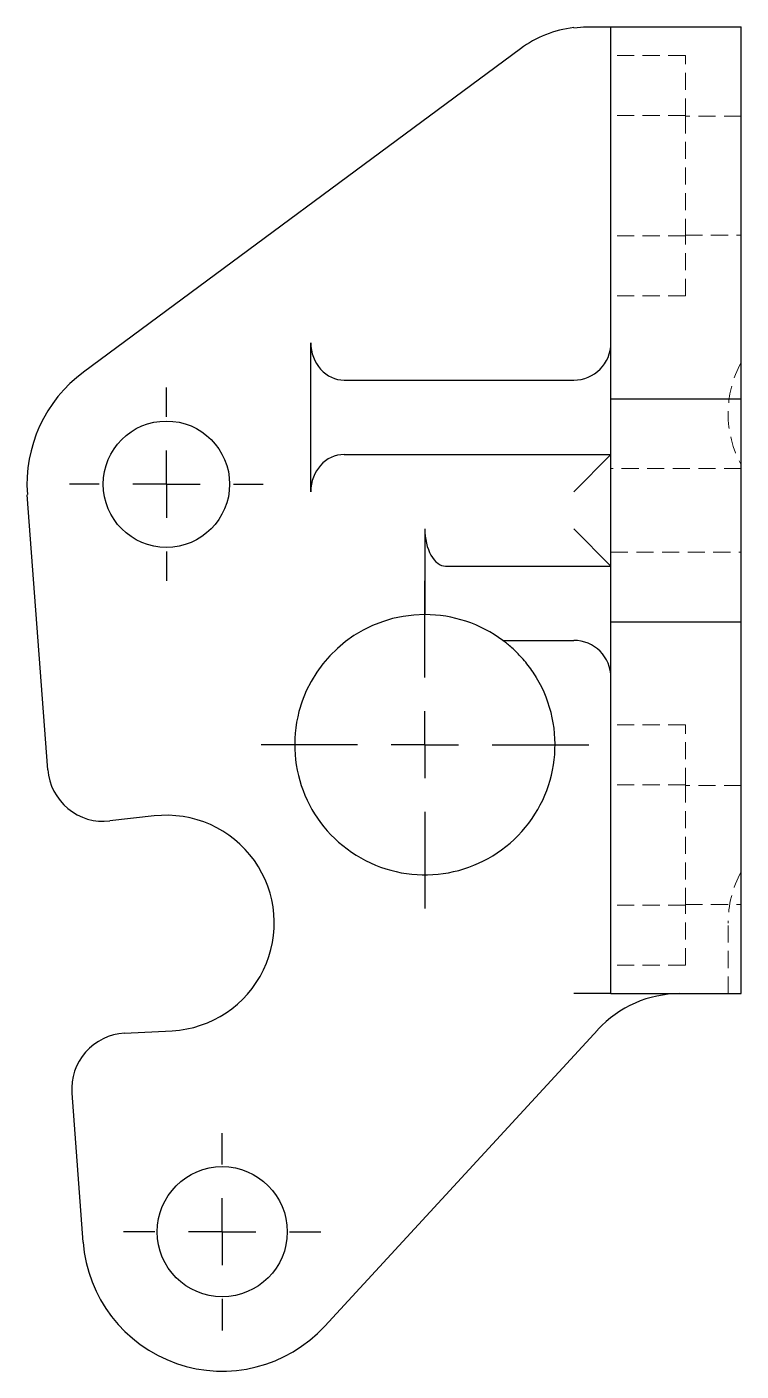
# Model space of a CAD drawing. Header units: millimetres. Extents: x 63 to 250, y 7 to 185.
# Drawn here: x 196.4 to 249.6, y 7 to 107 of the extents above.
import ezdxf

# ---------------------------------------------------------------- set-up
doc = ezdxf.new("R2010")
doc.units = ezdxf.units.MM
doc.linetypes.add('HIDDEN', pattern=[1.905, 1.27, -0.635])
doc.layers.add('10', color=7, linetype='Continuous')

# ---------------------------------------------------------------- blocks, each defined once
blk = doc.blocks.new('SW_CENTERMARKSYMBOL_3')
at = {"layer": '10', "color": 0}
for p, q in [((0, 5), (0, 7.2)), ((0, 0), (0, 2.5)), ((-5, 0), (-7.2, 0)), ((0, 0), (-2.5, 0)), ((0, 0), (0, -2.5)), ((0, 0), (2.5, 0)), ((5, 0), (7.2, 0)), ((0, -5), (0, -7.2))]:
    blk.add_line(p, q, dxfattribs=at)
blk = doc.blocks.new('SW_CENTERMARKSYMBOL_4')
at = {"layer": '10', "color": 0}
for p, q in [((0, 5), (0, 12.18)), ((0, 0), (0, 2.5)), ((-5, 0), (-12.18, 0)), ((0, 0), (-2.5, 0)), ((0, 0), (0, -2.5)), ((0, 0), (2.5, 0)), ((5, 0), (12.18, 0)), ((0, -5), (0, -12.18))]:
    blk.add_line(p, q, dxfattribs=at)
blk = doc.blocks.new('SW_CENTERMARKSYMBOL_5')
at = {"layer": '10', "color": 0}
for p, q in [((0, 5), (0, 7.34)), ((0, 0), (0, 2.5)), ((-5, 0), (-7.34, 0)), ((0, 0), (-2.5, 0)), ((0, 0), (0, -2.5)), ((0, 0), (2.5, 0)), ((5, 0), (7.34, 0)), ((0, -5), (0, -7.34))]:
    blk.add_line(p, q, dxfattribs=at)

msp = doc.modelspace()

# ---------------------------------------------------------------- linework, layer by layer
at = {"color": 7, "linetype": 'Continuous', "lineweight": 25}
for p, q in [((238.08, 107), (239.87, 107)), ((239.87, 107), (249.56, 107)), ((239.87, 98.87), (239.87, 107)), ((249.56, 98.87), (249.56, 107)), ((233.14, 105.37), (200.65, 81.31)), ((239.87, 79.34), (239.87, 98.87)), ((249.56, 79.34), (249.56, 98.87)), ((217.56, 72.42), (217.56, 83.49)), ((220.04, 80.72), (237.11, 80.72)), ((239.87, 62.74), (239.87, 79.34)), ((239.87, 79.34), (249.56, 79.34)), ((249.56, 62.74), (249.56, 79.34)), ((220.04, 75.19), (239.87, 75.19)), ((239.87, 75.19), (237.11, 72.42)), ((198, 51.74), (196.47, 72.2)), ((226.04, 69.66), (226.04, 63.29)), ((237.11, 69.66), (239.87, 66.89)), ((227.58, 66.89), (239.87, 66.89)), ((239.87, 62.74), (249.56, 62.74)), ((239.87, 43.21), (239.87, 62.74)), ((249.56, 43.21), (249.56, 62.74)), ((231.84, 61.36), (237.11, 61.36)), ((205.9, 48.3), (202.61, 47.93)), ((239.87, 35.08), (239.87, 43.21)), ((249.56, 35.08), (249.56, 43.21)), ((239.87, 35.08), (237.11, 35.08)), ((239.87, 35.08), (249.56, 35.08)), ((203.71, 32.13), (207.25, 32.32)), ((218.6, 10.35), (238.9, 32.4)), ((200.62, 16.6), (199.8, 27.68))]:
    msp.add_line(p, q, dxfattribs=at)
at = {"color": 7, "linetype": 'HIDDEN', "lineweight": 18}
for p, q in [((245.41, 104.88), (239.87, 104.88)), ((245.41, 100.41), (245.41, 104.88)), ((245.41, 100.41), (239.87, 100.41)), ((245.41, 91.46), (245.41, 100.41)), ((249.56, 100.36), (245.41, 100.36)), ((245.41, 91.46), (239.87, 91.46)), ((245.41, 91.51), (249.56, 91.51)), ((245.41, 86.99), (245.41, 91.46)), ((245.41, 86.99), (239.87, 86.99)), ((249.56, 74.15), (239.87, 74.15)), ((239.87, 67.93), (249.56, 67.93)), ((245.41, 55.09), (239.87, 55.09)), ((245.41, 50.61), (245.41, 55.09)), ((245.41, 50.61), (239.87, 50.61)), ((245.41, 41.67), (245.41, 50.61)), ((249.56, 50.57), (245.41, 50.57)), ((245.41, 41.67), (239.87, 41.67)), ((245.41, 41.72), (249.56, 41.72)), ((245.41, 37.2), (245.41, 41.67)), ((248.59, 35.08), (248.59, 40.33)), ((245.41, 37.2), (239.87, 37.2))]:
    msp.add_line(p, q, dxfattribs=at)
at = {"color": 7, "linetype": 'Continuous', "lineweight": 25}
for centre, radius in [((206.82, 72.98), 4.7), ((210.97, 17.37), 4.84)]:
    msp.add_circle(centre, radius, dxfattribs=at)
for centre, radius, start, end in [((238.08, 98.7), 8.3, 96.7321, 126.5132), ((237.11, 83.49), 2.77, 270, 0), ((206.82, 72.98), 10.37, 126.5132, 184.2679), ((226.04, 53.6), 9.68, 90, 31.0048), ((226.04, 53.6), 9.68, 53.2089, 90), ((237.11, 58.59), 2.77, 0, 90), ((202.14, 52.05), 4.15, 184.2679, 276.5378), ((206.82, 40.33), 8.02, 273.0869, 96.5378), ((245, 26.78), 8.3, 90, 137.3708), ((203.93, 27.99), 4.15, 93.0869, 184.2679), ((210.97, 17.37), 10.37, 184.2679, 317.3708)]:
    msp.add_arc(centre, radius, start, end, dxfattribs=at)
at = {"color": 7, "linetype": 'HIDDEN', "lineweight": 18}
for centre, end in [((256.61, 78.23), 208.4407), ((256.61, 40.33), 180)]:
    msp.add_arc(centre, 8.02, 151.5593, end, dxfattribs=at)
at = {"color": 7, "linetype": 'Continuous', "lineweight": 25}
for centre, ratio, start_param, end_param in [((220.04, 83.49), 0.896235, 1.570796, 3.141593), ((220.04, 72.42), 0.896235, 0, 1.570796), ((227.58, 69.66), 0.555556, 1.570796, 3.141593)]:
    msp.add_ellipse(centre, major_axis=(0, 2.77), ratio=ratio, start_param=start_param, end_param=end_param, dxfattribs=at)
msp.add_open_spline([(237.11, 106.94), (237.44, 106.98), (237.77, 107), (238.08, 107)], degree=3, dxfattribs=at)
msp.add_open_spline([(234.34, 58.59), (234.12, 58.96), (233.88, 59.3), (233.51, 59.77), (233.38, 59.92), (233.12, 60.21), (233, 60.34), (232.75, 60.59), (232.62, 60.71), (232.39, 60.92), (232.28, 61.01), (232.08, 61.17), (232, 61.24), (231.88, 61.33), (231.84, 61.36), (231.84, 61.36)], degree=3, knots=[0, 0, 0, 0, 0.25, 0.25, 0.375, 0.375, 0.5, 0.5, 0.625, 0.625, 0.75, 0.75, 0.875, 0.875, 1, 1, 1, 1], dxfattribs=at)

# ---------------------------------------------------------------- block references
at = {"layer": '10'}
for name, p in [('SW_CENTERMARKSYMBOL_3', (206.82, 72.98)), ('SW_CENTERMARKSYMBOL_4', (226.04, 53.6)), ('SW_CENTERMARKSYMBOL_5', (210.97, 17.37))]:
    msp.add_blockref(name, p, dxfattribs=at)

doc.saveas('drawing.dxf')
